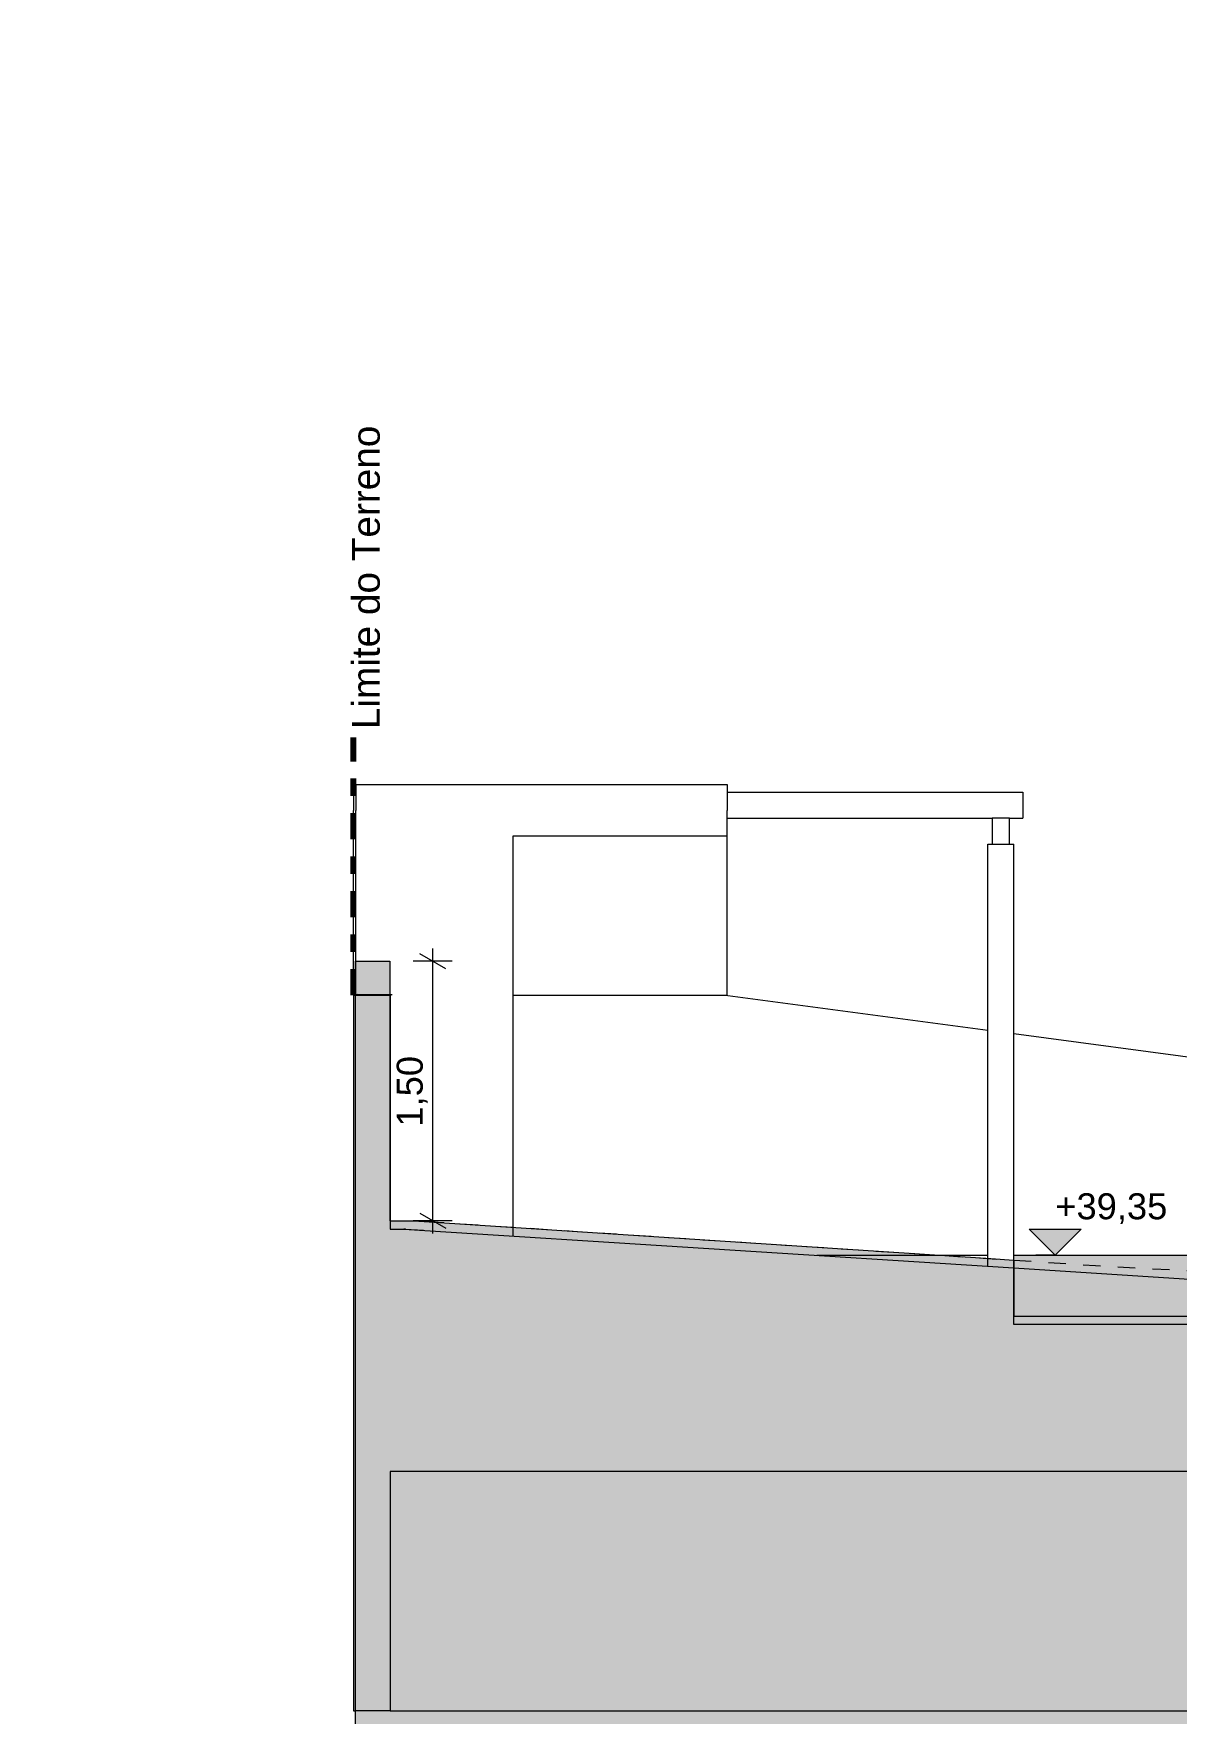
# Model space of a CAD drawing. Header units: metres. Extents: x -111189 to -108577, y -72951 to -72647.
# Drawn here: x -108893.36 to -108886.76, y -72945.48 to -72935.78 of the extents above; entities that cross this region are included whole.
import ezdxf

# ---------------------------------------------------------------- set-up
doc = ezdxf.new("R2010")
doc.units = ezdxf.units.M
doc.header["$MEASUREMENT"] = 0
doc.linetypes.add('Dot & Dashed Smaller', pattern=[0.36, 0.15, -0.09, 0.03, -0.09])
doc.linetypes.add('Hidden Line', pattern=[0.13, 0.08, -0.05])
for name, color, linetype in [('00 - DESENHO 2D', 7, 'Continuous'), ('00 - TEXTO GERAL', 7, 'Continuous'), ('01 - TERRENO PROPOSTO', 7, 'Continuous'), ('02 - ESTRADAS', 7, 'Continuous'), ('03 - COBERTURA', 7, 'Continuous'), ('03 - LAJES', 7, 'Continuous'), ('05 - PAREDES..35', 7, 'Continuous'), ('05 - PILAR', 7, 'Continuous'), ('05 - VIGA', 7, 'Continuous'), ('07 - MUROS', 7, 'Continuous'), ('12 - COTAS GERAIS', 7, 'Continuous')]:
    doc.layers.add(name, color=color, linetype=linetype)
doc.styles.add('ESTILO_GERADO_7', font='')
doc.styles.get('ESTILO_GERADO_7').set_extended_font_data('Helvetica')
doc.dimstyles.new('ESTILO_GERADO__5', dxfattribs={"dimtxt": 0.15, "dimasz": 0.114, "dimexe": 0.18, "dimexo": 0.0625, "dimgap": 0, "dimtad": 1, "dimzin": 0, "dimdsep": 46, "dimtxsty": 'ESTILO_GERADO_7', "dimblk": 'ARROWHEAD_2', "dimblk1": 'ARROWHEAD_2', "dimblk2": 'ARROWHEAD_2', "dimcen": 0.09, "dimse1": 1, "dimse2": 1, "dimclrd": 7, "dimclre": 7, "dimclrt": 7, "dimadec": 0, "dimazin": 0, "dimtfac": 1, "dimtdec": 4, "dimtmove": 0, "dimatfit": 3, "dimfxl": 1, "dimtolj": 1, "dimtzin": 0, "dimarcsym": 0})

# ---------------------------------------------------------------- blocks, each defined once
blk = doc.blocks.new('Corte Elem_779_1', base_point=(-109050.7279, -72941.9624))
at = {"layer": '07 - MUROS', "linetype": 'Continuous', "lineweight": 13}
blk.add_hatch(color=251, dxfattribs=at).paths.add_polyline_path([(-108891.2995, -72945.4624), (-108891.2995, -72941.3319), (-108891.401, -72941.3319), (-108891.4994, -72941.332), (-108891.4994, -72945.4624)])
at = {"layer": '07 - MUROS', "color": 251, "linetype": 'Continuous', "lineweight": 13}
for p, q in [((-108891.5111, -72941.3334), (-108891.5111, -72945.4624)), ((-108891.5106, -72941.3334), (-108891.4994, -72941.334)), ((-108891.486, -72941.3297), (-108891.4938, -72941.331)), ((-108891.486, -72941.3297), (-108891.2867, -72941.3297)), ((-108891.2939, -72941.331), (-108891.2867, -72941.3297)), ((-108890.5883, -72941.3337), (-108889.349, -72941.3341)), ((-108889.349, -72941.3341), (-108887.8478, -72941.5343)), ((-108887.6978, -72941.5543), (-108886.5078, -72941.713)), ((-108891.5111, -72945.4624), (-108891.4994, -72945.4624)), ((-108891.2939, -72945.4624), (-108891.2867, -72945.4624)), ((-108891.2867, -72945.4624), (-108889.349, -72945.4624)), ((-108889.349, -72945.4624), (-108886.2459, -72945.4624))]:
    blk.add_line(p, q, dxfattribs=at)
at = {"layer": '07 - MUROS', "color": 7, "linetype": 'Continuous', "lineweight": 13}
for p, q in [((-108891.4938, -72941.331), (-108891.4994, -72941.332)), ((-108891.2995, -72941.3319), (-108891.2939, -72941.331)), ((-108891.2995, -72945.4624), (-108891.2939, -72945.4624))]:
    blk.add_line(p, q, dxfattribs=at)
at = {"layer": '07 - MUROS', "color": 7, "linetype": 'Continuous', "lineweight": 20}
for p, q in [((-108891.4994, -72941.332), (-108891.401, -72941.3319)), ((-108891.4994, -72945.4624), (-108891.4994, -72941.332)), ((-108891.401, -72941.3319), (-108891.2995, -72941.3319)), ((-108891.2995, -72941.3319), (-108891.2995, -72942.6824)), ((-108891.2995, -72944.0824), (-108891.2995, -72945.4624)), ((-108891.2995, -72945.4624), (-108891.4994, -72945.4624))]:
    blk.add_line(p, q, dxfattribs=at)
blk = doc.blocks.new('Corte Elem_780_1', base_point=(-109050.7279, -72941.9624))
at = {"layer": '03 - LAJES', "linetype": 'Continuous', "lineweight": 13}
blk.add_hatch(color=251, dxfattribs=at).paths.add_polyline_path([(-108887.6978, -72942.8341), (-108887.6978, -72942.9065), (-108886.6548, -72942.9729), (-108886.5443, -72942.9795), (-108886.4978, -72942.9822), (-108886.4978, -72942.8341)])
at = {"layer": '03 - LAJES', "color": 251, "linetype": 'Continuous', "lineweight": 13}
blk.add_line((-108888.8364, -72942.8341), (-108887.8478, -72942.8341), dxfattribs=at)
at = {"layer": '03 - LAJES', "color": 7, "linetype": 'Continuous', "lineweight": 20}
for p, q in [((-108887.6978, -72942.8341), (-108886.5078, -72942.8341)), ((-108887.6978, -72942.9065), (-108887.6978, -72942.8341)), ((-108887.6978, -72943.2341), (-108887.6978, -72942.9065)), ((-108886.4978, -72943.2341), (-108887.6978, -72943.2341))]:
    blk.add_line(p, q, dxfattribs=at)
blk = doc.blocks.new('Corte Elem_783_1', base_point=(-109050.7279, -72941.9624))
at = {"layer": '05 - PAREDES..35', "color": 251, "linetype": 'Continuous', "lineweight": 13}
blk.add_line((-108890.5883, -72942.7226), (-108890.5883, -72940.4134), dxfattribs=at)
blk = doc.blocks.new('Corte Elem_887_1', base_point=(-109050.7279, -72941.9624))
at = {"layer": '05 - PILAR', "color": 251, "linetype": 'Continuous', "lineweight": 13}
for p, q in [((-108887.8478, -72940.4619), (-108887.8228, -72940.4619)), ((-108887.8478, -72942.897), (-108887.8478, -72940.4619)), ((-108887.7228, -72940.4619), (-108887.6978, -72940.4619)), ((-108887.6978, -72942.8341), (-108887.6978, -72940.4619))]:
    blk.add_line(p, q, dxfattribs=at)
blk = doc.blocks.new('Corte Elem_888_1', base_point=(-109050.7279, -72941.9624))
at = {"layer": '05 - VIGA', "color": 251, "linetype": 'Continuous', "lineweight": 13}
for p, q in [((-108887.8228, -72940.3119), (-108887.8228, -72940.4619)), ((-108887.7228, -72940.3119), (-108887.8228, -72940.3119)), ((-108887.7228, -72940.4619), (-108887.7228, -72940.3119)), ((-108887.8228, -72940.4619), (-108887.7228, -72940.4619))]:
    blk.add_line(p, q, dxfattribs=at)
blk = doc.blocks.new('Corte Elem_890_1', base_point=(-109050.7279, -72941.9624))
at = {"layer": '03 - COBERTURA', "color": 251, "linetype": 'Continuous', "lineweight": 13}
for p, q in [((-108891.5111, -72940.4134), (-108891.5111, -72940.2662)), ((-108891.4977, -72940.4134), (-108891.4977, -72940.2662)), ((-108889.3528, -72940.4134), (-108889.3528, -72940.2662)), ((-108890.5883, -72940.4134), (-108889.3528, -72940.4134))]:
    blk.add_line(p, q, dxfattribs=at)
blk = doc.blocks.new('Corte Elem_891_1', base_point=(-109050.7279, -72941.9624))
at = {"layer": '05 - VIGA', "color": 251, "linetype": 'Continuous', "lineweight": 13}
for p, q in [((-108889.3528, -72940.1619), (-108887.6459, -72940.1619)), ((-108887.6459, -72940.1619), (-108887.6459, -72940.3119)), ((-108889.3528, -72940.3119), (-108887.8228, -72940.3119)), ((-108887.7228, -72940.3119), (-108887.6459, -72940.3119))]:
    blk.add_line(p, q, dxfattribs=at)
blk = doc.blocks.new('Corte Elem_894_1', base_point=(-109050.7279, -72941.9624))
at = {"layer": '05 - VIGA', "color": 251, "linetype": 'Continuous', "lineweight": 13}
for p, q in [((-108891.4977, -72940.1162), (-108891.4977, -72940.2662)), ((-108891.4977, -72940.1162), (-108889.3528, -72940.1162)), ((-108889.3528, -72940.1162), (-108889.3528, -72940.2662))]:
    blk.add_line(p, q, dxfattribs=at)
blk = doc.blocks.new('Corte Elem_895_1', base_point=(-109050.7279, -72941.9624))
at = {"layer": '05 - VIGA', "color": 251, "linetype": 'Continuous', "lineweight": 13}
for q in [(-108891.5111, -72940.2662), (-108891.4977, -72940.1162)]:
    blk.add_line((-108891.5111, -72940.1162), q, dxfattribs=at)
blk = doc.blocks.new('Corte Elem_955_1', base_point=(-109050.7279, -72941.9624))
at = {"layer": '05 - PAREDES..35', "color": 251, "linetype": 'Continuous', "lineweight": 13}
for p, q in [((-108891.5111, -72941.3334), (-108891.5111, -72940.4134)), ((-108891.4977, -72941.3317), (-108891.4977, -72940.4134)), ((-108889.3528, -72941.3334), (-108889.3528, -72940.4134)), ((-108891.5111, -72941.3334), (-108891.5106, -72941.3334)), ((-108891.5106, -72941.3334), (-108891.4994, -72941.3334)), ((-108890.5883, -72941.3334), (-108889.3528, -72941.3334))]:
    blk.add_line(p, q, dxfattribs=at)
blk = doc.blocks.new('Corte Elem_956_1', base_point=(-109050.7279, -72941.9624))
at = {"layer": '01 - TERRENO PROPOSTO', "linetype": 'Continuous', "lineweight": 13}
blk.add_hatch(color=251, dxfattribs=at).paths.add_polyline_path([(-108886.4978, -72942.9822), (-108886.5443, -72942.9795), (-108886.6548, -72942.9729), (-108891.2196, -72942.6824), (-108891.2995, -72942.6824), (-108891.2995, -72944.0824), (-108886.4978, -72944.0824)])
at = {"layer": '01 - TERRENO PROPOSTO', "color": 7, "linetype": 'Continuous', "lineweight": 20}
for p, q in [((-108891.2995, -72942.6824), (-108891.2196, -72942.6824)), ((-108891.2196, -72942.6824), (-108887.6978, -72942.9065)), ((-108887.6978, -72942.9065), (-108886.6548, -72942.9729)), ((-108886.6548, -72942.9729), (-108886.5443, -72942.9795)), ((-108886.5443, -72942.9795), (-108886.4978, -72942.9822)), ((-108886.4978, -72942.9822), (-108886.4978, -72943.2341)), ((-108886.4978, -72944.0824), (-108891.2995, -72944.0824))]:
    blk.add_line(p, q, dxfattribs=at)
at = {"layer": '01 - TERRENO PROPOSTO', "color": 7, "linetype": 'Continuous', "lineweight": 13}
for p, q in [((-108891.2125, -72942.6824), (-108891.2196, -72942.6824)), ((-108891.2096, -72942.6827), (-108891.2134, -72942.6824)), ((-108891.2096, -72942.6827), (-108891.2132, -72942.6824)), ((-108891.2125, -72942.6824), (-108891.2119, -72942.6824)), ((-108891.2125, -72942.6824), (-108891.106, -72942.6896)), ((-108891.2096, -72942.6827), (-108891.1508, -72942.6867))]:
    blk.add_line(p, q, dxfattribs=at)
at = {"layer": '01 - TERRENO PROPOSTO', "color": 251, "linetype": 'Continuous', "lineweight": 13}
for p, q in [((-108891.2119, -72942.6824), (-108891.2078, -72942.6824)), ((-108891.2078, -72942.6824), (-108891.1537, -72942.6864))]:
    blk.add_line(p, q, dxfattribs=at)
blk = doc.blocks.new('Cota_17_1', base_point=(-108887.4587, -72942.8341))
at = {"layer": '12 - COTAS GERAIS', "linetype": 'Continuous', "lineweight": 5}
blk.add_hatch(color=7, dxfattribs=at).paths.add_polyline_path([(-108887.4587, -72942.8341), (-108887.3087, -72942.6841), (-108887.6087, -72942.6841)])
at = {"layer": '12 - COTAS GERAIS', "color": 7, "linetype": 'Continuous', "lineweight": 5}
for p, q in [((-108887.4587, -72942.8341), (-108887.6087, -72942.6841)), ((-108887.6087, -72942.6841), (-108887.3087, -72942.6841)), ((-108887.3087, -72942.6841), (-108887.4587, -72942.8341)), ((-108887.4587, -72942.8341), (-108887.5712, -72942.8341)), ((-108887.4587, -72942.8341), (-108887.3462, -72942.8341))]:
    blk.add_line(p, q, dxfattribs=at)
at = {"layer": '12 - COTAS GERAIS', "color": 7, "lineweight": 5, "insert": (-108887.4587, -72942.6541), "char_height": 0.15, "attachment_point": 7, "style": 'ESTILO_GERADO_7'}
blk.add_mtext('\\A1;{\\pql;\\fHelvetica|b0|i0|c0|p0;\\W1.000000;+39,35}', dxfattribs=at)
blk = doc.blocks.new('*D1645', base_point=(-109050.7279, -72941.9624))
at = {"layer": '12 - COTAS GERAIS', "color": 7, "linetype": 'Continuous', "lineweight": 5, "transparency": 16777216}
for p, q in [((-108881.0557, -72942.2691), (-108880.9057, -72942.3557)), ((-108880.9807, -72944.6624), (-108880.9807, -72942.3124)), ((-108881.0557, -72944.6191), (-108880.9057, -72944.7057)), ((-108880.8682, -72944.6624), (-108881.0932, -72944.6624)), ((-108880.9807, -72944.7358), (-108880.9807, -72944.6624))]:
    blk.add_line(p, q, dxfattribs=at)
at = {"layer": '12 - COTAS GERAIS', "color": 7, "lineweight": 5, "transparency": 16777216, "char_height": 0.15, "attachment_point": 7, "rotation": 90, "style": 'ESTILO_GERADO_7'}
for s, insert in [('\\A1;{\\pql;\\fHelvetica|b0|i0|c0|p0;\\W1.000000;0,35}', (-108881.0107, -72942.7679)), ('\\A1;{\\pql;\\fHelvetica|b0|i0|c0|p0;\\W1.000000;2,35}', (-108881.0107, -72943.6935))]:
    blk.add_mtext(s, dxfattribs=dict(at, insert=insert))
blk = doc.blocks.new('ARROWHEAD_2')
at = {"color": 0, "linetype": 'Continuous', "lineweight": 0}
for p, q in [((0, 0), (-1, 0)), ((-0.378, -0.655), (0.378, 0.655))]:
    blk.add_line(p, q, dxfattribs=at)
blk = doc.blocks.new('*D1647', base_point=(-109050.7279, -72941.9624))
at = {"layer": '12 - COTAS GERAIS', "color": 7, "linetype": 'Continuous', "lineweight": 5, "transparency": 16777216}
for p, q in [((-108880.8682, -72935.8269), (-108881.0932, -72935.8269)), ((-108881.0557, -72935.7836), (-108880.9057, -72935.8702)), ((-108880.9807, -72938.6124), (-108880.9807, -72935.8269)), ((-108880.8682, -72938.6124), (-108881.0932, -72938.6124)), ((-108881.0557, -72938.5691), (-108880.9057, -72938.6557)), ((-108880.9807, -72938.6858), (-108880.9807, -72938.6124))]:
    blk.add_line(p, q, dxfattribs=at)
at = {"layer": '12 - COTAS GERAIS', "color": 7, "lineweight": 5, "transparency": 16777216, "insert": (-108881.0107, -72937.4257), "char_height": 0.15, "attachment_point": 7, "rotation": 90, "style": 'ESTILO_GERADO_7'}
blk.add_mtext('\\A1;{\\pql;\\fHelvetica|b0|i0|c0|p0;\\W1.000000;2,79}', dxfattribs=at)
blk = doc.blocks.new('*D1650', base_point=(-109050.7279, -72941.9624))
at = {"layer": '12 - COTAS GERAIS', "color": 7, "linetype": 'Continuous', "lineweight": 5, "transparency": 16777216}
for p, q in [((-108881.0557, -72938.9191), (-108880.9057, -72939.0057)), ((-108880.8682, -72938.9624), (-108881.0932, -72938.9624)), ((-108880.9807, -72941.9624), (-108880.9807, -72938.9624)), ((-108881.0557, -72941.9191), (-108880.9057, -72942.0057)), ((-108880.8682, -72941.9624), (-108881.0932, -72941.9624)), ((-108880.9807, -72942.0358), (-108880.9807, -72941.9624))]:
    blk.add_line(p, q, dxfattribs=at)
at = {"layer": '12 - COTAS GERAIS', "color": 7, "lineweight": 5, "transparency": 16777216, "char_height": 0.15, "attachment_point": 7, "rotation": 90, "style": 'ESTILO_GERADO_7'}
for s, insert in [('\\A1;{\\pql;\\fHelvetica|b0|i0|c0|p0;\\W1.000000;0,35}', (-108881.0107, -72939.4179)), ('\\A1;{\\pql;\\fHelvetica|b0|i0|c0|p0;\\W1.000000;3,00}', (-108881.0107, -72940.6685))]:
    blk.add_mtext(s, dxfattribs=dict(at, insert=insert))
blk = doc.blocks.new('*D1654', base_point=(-109050.7279, -72941.9624))
at = {"layer": '12 - COTAS GERAIS', "color": 7, "linetype": 'Continuous', "lineweight": 5, "transparency": 16777216}
for p, q in [((-108891.0532, -72941.1368), (-108891.0532, -72941.0634)), ((-108890.9407, -72941.1368), (-108891.1657, -72941.1368)), ((-108890.9782, -72941.1801), (-108891.1282, -72941.0935)), ((-108891.0532, -72942.6344), (-108891.0532, -72941.1368)), ((-108891.1282, -72942.5911), (-108890.9782, -72942.6777)), ((-108890.9407, -72942.6344), (-108891.1657, -72942.6344)), ((-108891.0532, -72942.7077), (-108891.0532, -72942.6344))]:
    blk.add_line(p, q, dxfattribs=at)
at = {"layer": '12 - COTAS GERAIS', "color": 7, "lineweight": 5, "transparency": 16777216, "insert": (-108891.0832, -72942.0916), "char_height": 0.15, "attachment_point": 7, "rotation": 90, "style": 'ESTILO_GERADO_7'}
blk.add_mtext('\\A1;{\\pql;\\fHelvetica|b0|i0|c0|p0;\\W1.000000;1,50}', dxfattribs=at)

msp = doc.modelspace()

# ---------------------------------------------------------------- hatches: boundary and pattern name
at = {"layer": '00 - DESENHO 2D', "linetype": 'Continuous', "lineweight": 13}
msp.add_hatch(color=251, dxfattribs=at).paths.add_polyline_path([(-108891.4996, -72951.1348), (-108891.4996, -72941.1368), (-108891.2999, -72941.1368), (-108891.2999, -72942.6344), (-108891.1623, -72942.6344), (-108887.8314, -72942.8534), (-108887.6978, -72942.8622), (-108887.6978, -72943.186), (-108886.4978, -72943.186), (-108886.4978, -72944.9644), (-108876.3478, -72944.9644), (-108876.3478, -72943.7269), (-108875.4735, -72943.7739), (-108874.9892, -72943.7981), (-108874.5657, -72943.8073), (-108873.4542, -72943.8614), (-108872.2599, -72943.9152), (-108872.2599, -72942.7549), (-108872.056, -72942.7549), (-108872.0561, -72943.9244), (-108870.7821, -72943.9064), (-108870.7622, -72951.1348)])

# ---------------------------------------------------------------- linework, layer by layer
at = {"layer": '00 - DESENHO 2D', "color": 1, "linetype": 'Dot & Dashed Smaller', "lineweight": 80}
msp.add_line((-108891.5111, -72941.3334), (-108891.5111, -72939.8461), dxfattribs=at)
at = {"layer": '00 - DESENHO 2D', "color": 7, "linetype": 'Continuous', "lineweight": 13, "flags": 128}
msp.add_lwpolyline([(-108891.4996, -72951.1348), (-108891.4996, -72941.1368), (-108891.2999, -72941.1368), (-108891.2999, -72942.6344), (-108891.1623, -72942.6344), (-108887.8314, -72942.8534), (-108887.6978, -72942.8622), (-108887.6978, -72943.186), (-108886.4978, -72943.186), (-108886.4978, -72944.9644), (-108876.3478, -72944.9644), (-108876.3478, -72943.7269), (-108875.4735, -72943.7739), (-108874.9892, -72943.7981), (-108874.5657, -72943.8073), (-108873.4542, -72943.8614), (-108872.2599, -72943.9152), (-108872.2599, -72942.7549), (-108872.056, -72942.7549), (-108872.0561, -72943.9244), (-108870.7821, -72943.9064), (-108870.7622, -72951.1348)], close=True, dxfattribs=at)
at = {"layer": '02 - ESTRADAS', "color": 7, "linetype": 'Hidden Line', "lineweight": 20, "flags": 128}
msp.add_lwpolyline([(-108891.2894, -72942.6349), (-108891.1519, -72942.6349), (-108890.5778, -72942.6726), (-108889.1497, -72942.7665), (-108887.8752, -72942.8504), (-108887.2263, -72942.893), (-108886.2035, -72942.95), (-108884.6206, -72943.0441), (-108883.7478, -72943.0992), (-108882.9155, -72943.1626), (-108882.0913, -72943.2411), (-108881.3412, -72943.3124), (-108880.6822, -72943.3768), (-108879.4123, -72943.5013), (-108878.5826, -72943.5833), (-108878.0311, -72943.6367), (-108877.141, -72943.6904), (-108876.5646, -72943.7152), (-108876.3374, -72943.7274), (-108875.6789, -72943.7628), (-108874.9787, -72943.7987), (-108874.4996, -72943.8105), (-108873.8485, -72943.8422), (-108873.1921, -72943.8732), (-108872.5895, -72943.9004), (-108872.2495, -72943.9158), (-108872.0457, -72943.9249)], dxfattribs=at)

# ---------------------------------------------------------------- block references
at = {"layer": '01 - TERRENO PROPOSTO', "lineweight": 0}
msp.add_blockref('Corte Elem_956_1', (-109050.7279, -72941.9624), dxfattribs=at)
at = {"layer": '03 - COBERTURA', "lineweight": 0}
msp.add_blockref('Corte Elem_890_1', (-109050.7279, -72941.9624), dxfattribs=at)
at = {"layer": '03 - LAJES', "lineweight": 0}
msp.add_blockref('Corte Elem_780_1', (-109050.7279, -72941.9624), dxfattribs=at)
at = {"layer": '05 - PAREDES..35', "lineweight": 0}
for name in ['Corte Elem_955_1', 'Corte Elem_783_1']:
    msp.add_blockref(name, (-109050.7279, -72941.9624), dxfattribs=at)
at = {"layer": '05 - PILAR', "lineweight": 0}
msp.add_blockref('Corte Elem_887_1', (-109050.7279, -72941.9624), dxfattribs=at)
at = {"layer": '05 - VIGA', "lineweight": 0}
for name in ['Corte Elem_895_1', 'Corte Elem_894_1', 'Corte Elem_891_1', 'Corte Elem_888_1']:
    msp.add_blockref(name, (-109050.7279, -72941.9624), dxfattribs=at)
at = {"layer": '07 - MUROS', "lineweight": 0}
msp.add_blockref('Corte Elem_779_1', (-109050.7279, -72941.9624), dxfattribs=at)
at = {"layer": '12 - COTAS GERAIS', "color": 7, "linetype": 'Continuous', "lineweight": 5}
msp.add_blockref('Cota_17_1', (-108887.4587, -72942.8341), dxfattribs=at)

# ---------------------------------------------------------------- texts
at = {"layer": '00 - TEXTO GERAL', "color": 7, "linetype": 'Continuous', "lineweight": 5, "insert": (-108891.519, -72939.7976), "char_height": 0.16, "attachment_point": 1, "rotation": 90, "style": 'ESTILO_GERADO_7'}
msp.add_mtext('\\A1;{\\pql;\\fHelvetica|b0|i0|c0|p0;\\W1.000000;Limite d\\fHelvetica|b0|i0|c0|p0;\\W1.000000;o Terreno}', dxfattribs=at)

# ---------------------------------------------------------------- dimensions: what is measured, and where the dimension line sits
at = {"layer": '12 - COTAS GERAIS', "color": 7, "linetype": 'Continuous', "lineweight": 5}
for base, p1, p2, picture, middle in [((-108880.9807, -72935.8269), (-108893.3577, -72938.6124), (-108880.9807, -72935.8269), '*D1647', (-108881.0857, -72937.2315)), ((-108880.9807, -72938.9624), (-108893.3577, -72941.9624), (-108881.4228, -72938.9624), '*D1650', (-108881.0857, -72940.4743)), ((-108891.0532, -72941.1368), (-108891.2999, -72942.6344), (-108891.0532, -72941.1368), '*D1654', (-108891.1582, -72941.8975)), ((-108880.9807, -72942.3124), (-108893.3577, -72944.6624), (-108881.4228, -72942.3124), '*D1645', (-108881.0857, -72943.4993))]:
    dim = msp.add_linear_dim(base=base, p1=p1, p2=p2, angle=90, dimstyle='ESTILO_GERADO__5', dxfattribs=at)
    dim.commit()
    dim.dimension.update_dxf_attribs({"geometry": picture, "text_midpoint": middle, "dimtype": 160, "text_rotation": 90})

doc.saveas('drawing.dxf')
